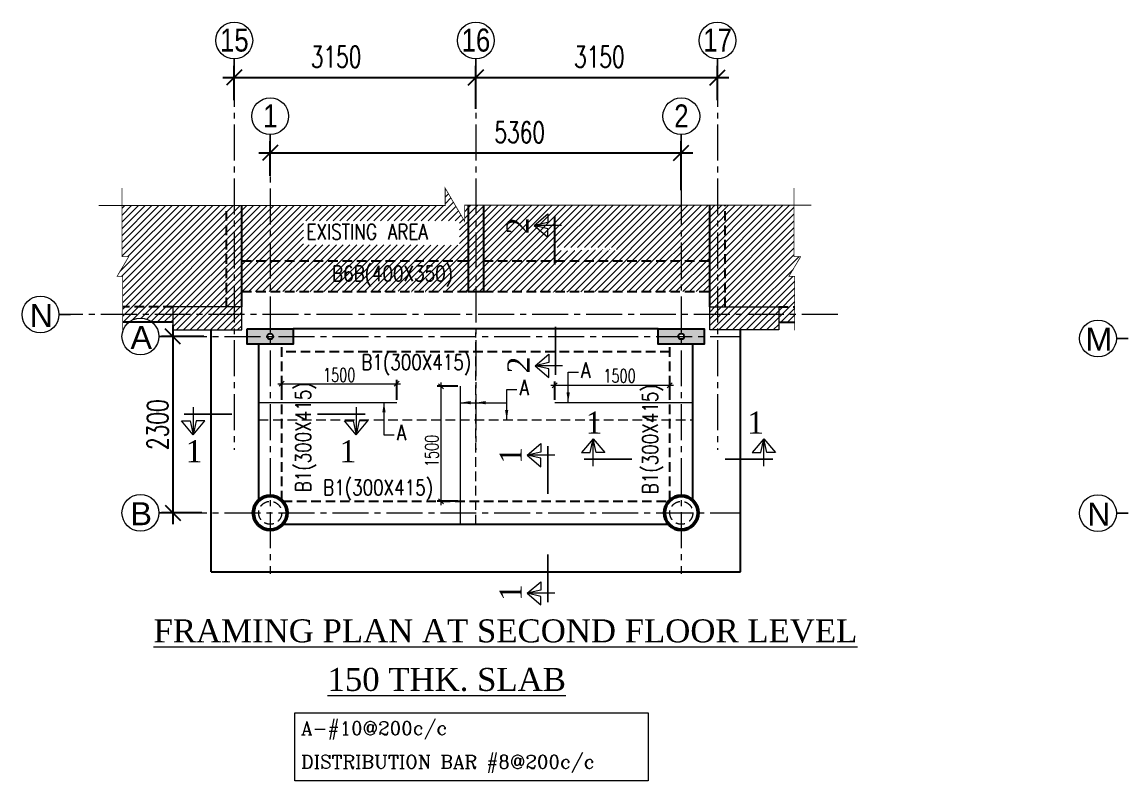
# Model space of a CAD drawing. Header units: millimetres. Extents: x 5013594 to 5375074, y 0 to 4404937.
# Drawn here: x 5312847 to 5327201, y 3813803 to 3823700 of the extents above; entities that cross this region are included whole.
import ezdxf
from ezdxf.enums import TextEntityAlignment as Align

# ---------------------------------------------------------------- set-up
doc = ezdxf.new("R2010")
doc.units = ezdxf.units.MM
doc.header["$LTSCALE"] = 500
doc.header["$MEASUREMENT"] = 0
doc.header["$PDMODE"] = 34
for name, pattern in [('CENTER', [2, 1.25, -0.25, 0.25, -0.25]), ('CENTER2', [1.125, 0.75, -0.125, 0.125, -0.125]), ('HIDDEN', [0.375, 0.25, -0.125])]:
    doc.linetypes.add(name, pattern=pattern)
for name, color, linetype in [('BEAM', 3, 'HIDDEN'), ('dim', 3, 'Continuous'), ('GLASS', 5, 'Continuous')]:
    doc.layers.add(name, color=color, linetype=linetype)
for name, color, linetype, lineweight in [('COLUMN', 4, 'Continuous', 40), ('grid', 250, 'CENTER', 5), ('GRID NO.', 7, 'Continuous', 20), ('HACTH @ 1', 9, 'Continuous', 5), ('R.C.C WALL', 6, 'Continuous', 25), ('STC DIM', 47, 'Continuous', 9), ('STC LVL. MARKED', 231, 'Continuous', 9), ('STC REINF.', 4, 'Continuous', 20), ('STC TEXT', 7, 'Continuous', 13), ('STC TEXT 2', 7, 'Continuous', 13), ('TAXT', 3, 'Continuous', 15), ('TEXT2', 3, 'Continuous', 15)]:
    doc.layers.add(name, color=color, linetype=linetype, lineweight=lineweight)
doc.styles.add('2MM', font='romans.shx', dxfattribs={"width": 0.7})
doc.styles.add('ARUN', font='txt.shx', dxfattribs={"width": 0.8})
doc.styles.add('ARUN N2', font='times.ttf', dxfattribs={"width": 0.6})
doc.styles.add('BHTESHT$0$HSCC2', font='romanc.shx')
doc.styles.add('D50', font='arial.ttf', dxfattribs={"width": 0.8})
doc.dimstyles.new('RAJESH', dxfattribs={"dimtxt": 200, "dimasz": 180, "dimexe": 100, "dimexo": 250, "dimgap": 50, "dimtad": 2, "dimdec": 0, "dimzin": 1, "dimdsep": 46, "dimtxsty": '2MM', "dimblk": 'OBLIQUE', "dimcen": 0, "dimdle": 100, "dimclrd": 1, "dimclre": 1, "dimclrt": 3, "dimadec": 0, "dimazin": 0, "dimtfac": 1, "dimtdec": 0, "dimtix": 1, "dimtmove": 2, "dimatfit": 3, "dimfxl": 0, "dimtolj": 1, "dimlwd": -1, "dimarcsym": 0})
doc.dimstyles.new('SHUIB MOD.', dxfattribs={"dimtxt": 230, "dimasz": 130, "dimexe": 100, "dimexo": 70, "dimgap": 50, "dimtad": 2, "dimdec": 0, "dimzin": 4, "dimdsep": 46, "dimtxsty": '2MM', "dimblk": 'OBLIQUE', "dimcen": 0.09, "dimdle": 100, "dimclrd": 1, "dimclre": 1, "dimclrt": 3, "dimadec": 0, "dimazin": 0, "dimtfac": 1, "dimtdec": 0, "dimtix": 1, "dimtmove": 2, "dimatfit": 3, "dimfxl": 0, "dimtolj": 1, "dimlwd": -1, "dimarcsym": 0})

# ---------------------------------------------------------------- blocks, each defined once
blk = doc.blocks.new('GRID MARK')
at = {"layer": 'GRID NO.', "const_width": 50}
blk.add_lwpolyline([(0, -541), (0, -891)], dxfattribs=at)
at = {"layer": 'GRID NO.'}
blk.add_circle((0, 0), 541, dxfattribs=at)
at = {"layer": 'GRID NO.', "style": 'D50', "width": 0.8}
blk.add_attdef('Y1', text='', height=500, dxfattribs=at).set_placement((-33, -267), align=Align.CENTER)
blk = doc.blocks.new('DFGDFGDFDFG')
at = {"layer": 'STC LVL. MARKED', "ltscale": 0.3}
for points in [[(130, -144), (130, 228), (-28, 42), (88, 42), (130, 228)], [(130, -144), (130, 228), (288, 42), (172, 42), (130, 228)]]:
    blk.add_lwpolyline(points, dxfattribs=at)
at = {"layer": 'STC LVL. MARKED', "linetype": 'Continuous', "ltscale": 3, "const_width": 25}
blk.add_lwpolyline([(254, -50), (-399, -50)], dxfattribs=at)
blk = doc.blocks.new('_Oblique')
at = {"color": 0, "linetype": 'ByBlock', "lineweight": -2}
blk.add_line((-0.5, -0.5), (0.5, 0.5), dxfattribs=at)
blk = doc.blocks.new('*D155')
at = {"layer": 'Defpoints', "color": 0, "transparency": 16777216}
for p in [(5317732, 3818984), (5316232, 3818739), (5317732, 3818739)]:
    blk.add_point(p, dxfattribs=at)
at = {"layer": 'STC DIM', "color": 1, "linetype": 'Continuous', "transparency": 16777216}
blk.add_line((5316182, 3818984), (5317782, 3818984), dxfattribs=at)
at = {"layer": 'STC DIM', "color": 1, "linetype": 'Continuous', "lineweight": -2, "transparency": 16777216}
for p, q in [((5316232, 3818774), (5316232, 3819034)), ((5317732, 3818774), (5317732, 3819034))]:
    blk.add_line(p, q, dxfattribs=at)
at = {"layer": 'STC DIM', "color": 1, "transparency": 16777216, "xscale": 65, "yscale": 65, "zscale": 65, "rotation": 180}
blk.add_blockref('_Oblique', (5316232, 3818984), dxfattribs=at)
at = {"layer": 'STC DIM', "color": 1, "transparency": 16777216, "xscale": 65, "yscale": 65, "zscale": 65}
blk.add_blockref('_Oblique', (5317732, 3818984), dxfattribs=at)
at = {"layer": 'STC DIM', "color": 3, "transparency": 16777216, "insert": (5316982, 3819097), "char_height": 115, "attachment_point": 5, "style": '2MM'}
blk.add_mtext('\\A1;{\\H1.5217x;1500}', dxfattribs=at)
blk = doc.blocks.new('*D156')
at = {"layer": 'Defpoints', "color": 0, "transparency": 16777216}
for p in [(5319792, 3818961), (5319792, 3818739), (5321292, 3818739)]:
    blk.add_point(p, dxfattribs=at)
at = {"layer": 'STC DIM', "color": 1, "linetype": 'Continuous', "transparency": 16777216}
blk.add_line((5321342, 3818961), (5319742, 3818961), dxfattribs=at)
at = {"layer": 'STC DIM', "color": 1, "linetype": 'Continuous', "lineweight": -2, "transparency": 16777216}
for p, q in [((5319792, 3818774), (5319792, 3819011)), ((5321292, 3818774), (5321292, 3819011))]:
    blk.add_line(p, q, dxfattribs=at)
at = {"layer": 'STC DIM', "color": 1, "transparency": 16777216, "xscale": 65, "yscale": 65, "zscale": 65, "rotation": 180}
blk.add_blockref('_Oblique', (5319792, 3818961), dxfattribs=at)
at = {"layer": 'STC DIM', "color": 1, "transparency": 16777216, "xscale": 65, "yscale": 65, "zscale": 65}
blk.add_blockref('_Oblique', (5321292, 3818961), dxfattribs=at)
at = {"layer": 'STC DIM', "color": 3, "transparency": 16777216, "insert": (5320637, 3819085), "char_height": 115, "attachment_point": 5, "style": '2MM'}
blk.add_mtext('\\A1;{\\H1.5217x;1500}', dxfattribs=at)
blk = doc.blocks.new('*D157')
at = {"layer": 'Defpoints', "color": 0, "transparency": 16777216}
for p in [(5318311, 3818950), (5318565, 3818950), (5318565, 3817450)]:
    blk.add_point(p, dxfattribs=at)
at = {"layer": 'STC DIM', "color": 1, "linetype": 'Continuous', "transparency": 16777216}
blk.add_line((5318311, 3817400), (5318311, 3819000), dxfattribs=at)
at = {"layer": 'STC DIM', "color": 1, "linetype": 'Continuous', "lineweight": -2, "transparency": 16777216}
for p, q in [((5318530, 3818950), (5318261, 3818950)), ((5318530, 3817450), (5318261, 3817450))]:
    blk.add_line(p, q, dxfattribs=at)
at = {"layer": 'STC DIM', "color": 1, "transparency": 16777216, "xscale": 65, "yscale": 65, "zscale": 65}
for p, rotation in [((5318311, 3818950), 90), ((5318311, 3817450), 270)]:
    blk.add_blockref('_Oblique', p, dxfattribs=dict(at, rotation=rotation))
at = {"layer": 'STC DIM', "color": 3, "transparency": 16777216, "insert": (5318189, 3818107), "char_height": 115, "attachment_point": 5, "rotation": 90, "style": '2MM'}
blk.add_mtext('\\A1;{\\H1.5217x;1500}', dxfattribs=at)
blk = doc.blocks.new('*D153')
at = {"layer": 'Defpoints', "color": 0, "ltscale": 100, "transparency": 16777216}
for p in [(5318764, 3822978), (5315614, 3822579), (5318764, 3822467)]:
    blk.add_point(p, dxfattribs=at)
at = {"layer": 'dim', "color": 1, "lineweight": -2, "ltscale": 100, "transparency": 16777216}
for p, q in [((5315614, 3822679), (5315614, 3823128)), ((5318764, 3822567), (5318764, 3823128))]:
    blk.add_line(p, q, dxfattribs=at)
at = {"layer": 'dim', "color": 1, "ltscale": 100, "transparency": 16777216}
blk.add_line((5315464, 3822978), (5318914, 3822978), dxfattribs=at)
at = {"layer": 'dim', "color": 1, "ltscale": 100, "transparency": 16777216, "xscale": 200, "yscale": 200, "zscale": 200, "rotation": 180}
blk.add_blockref('_Oblique', (5315614, 3822978), dxfattribs=at)
at = {"layer": 'dim', "color": 1, "ltscale": 100, "transparency": 16777216, "xscale": 200, "yscale": 200, "zscale": 200}
blk.add_blockref('_Oblique', (5318764, 3822978), dxfattribs=at)
at = {"layer": 'dim', "color": 3, "lineweight": 20, "ltscale": 100, "transparency": 16777216, "insert": (5316942, 3823246), "char_height": 275, "attachment_point": 5, "style": '2MM'}
blk.add_mtext('\\A1;3150', dxfattribs=at)
blk = doc.blocks.new('*D154')
at = {"layer": 'Defpoints', "color": 0, "ltscale": 100, "transparency": 16777216}
for p in [(5315319, 3819600), (5314814, 3817300), (5315292, 3817300)]:
    blk.add_point(p, dxfattribs=at)
at = {"layer": 'dim', "color": 1, "ltscale": 100, "transparency": 16777216}
blk.add_line((5314814, 3819750), (5314814, 3817150), dxfattribs=at)
at = {"layer": 'dim', "color": 1, "lineweight": -2, "ltscale": 100, "transparency": 16777216}
for p, q in [((5315219, 3819600), (5314664, 3819600)), ((5315192, 3817300), (5314664, 3817300))]:
    blk.add_line(p, q, dxfattribs=at)
at = {"layer": 'dim', "color": 1, "ltscale": 100, "transparency": 16777216, "xscale": 200, "yscale": 200, "zscale": 200}
for p, rotation in [((5314814, 3819600), 90), ((5314814, 3817300), 270)]:
    blk.add_blockref('_Oblique', p, dxfattribs=dict(at, rotation=rotation))
at = {"layer": 'dim', "color": 3, "lineweight": 20, "ltscale": 100, "transparency": 16777216, "insert": (5314616, 3818450), "char_height": 275, "attachment_point": 5, "rotation": 90, "style": '2MM'}
blk.add_mtext('\\A1;2300', dxfattribs=at)
blk = doc.blocks.new('*D178')
at = {"layer": 'Defpoints', "color": 0, "ltscale": 100, "transparency": 16777216}
for p in [(5321914, 3822978), (5321914, 3822579), (5318764, 3822467)]:
    blk.add_point(p, dxfattribs=at)
at = {"layer": 'dim', "color": 1, "lineweight": -2, "ltscale": 100, "transparency": 16777216}
for p, q in [((5318764, 3822567), (5318764, 3823128)), ((5321914, 3822679), (5321914, 3823128))]:
    blk.add_line(p, q, dxfattribs=at)
at = {"layer": 'dim', "color": 1, "ltscale": 100, "transparency": 16777216}
blk.add_line((5318614, 3822978), (5322064, 3822978), dxfattribs=at)
at = {"layer": 'dim', "color": 1, "ltscale": 100, "transparency": 16777216, "xscale": 200, "yscale": 200, "zscale": 200, "rotation": 180}
blk.add_blockref('_Oblique', (5318764, 3822978), dxfattribs=at)
at = {"layer": 'dim', "color": 1, "ltscale": 100, "transparency": 16777216, "xscale": 200, "yscale": 200, "zscale": 200}
blk.add_blockref('_Oblique', (5321914, 3822978), dxfattribs=at)
at = {"layer": 'dim', "color": 3, "lineweight": 20, "ltscale": 100, "transparency": 16777216, "insert": (5320374, 3823246), "char_height": 275, "attachment_point": 5, "style": '2MM'}
blk.add_mtext('\\A1;3150', dxfattribs=at)
blk = doc.blocks.new('*D179')
at = {"layer": 'Defpoints', "color": 0, "ltscale": 100, "transparency": 16777216}
for p in [(5321442, 3821995), (5316082, 3821596), (5321442, 3821406)]:
    blk.add_point(p, dxfattribs=at)
at = {"layer": 'dim', "color": 1, "lineweight": -2, "ltscale": 100, "transparency": 16777216}
for p, q in [((5316082, 3821696), (5316082, 3822145)), ((5321442, 3821506), (5321442, 3822145))]:
    blk.add_line(p, q, dxfattribs=at)
at = {"layer": 'dim', "color": 1, "ltscale": 100, "transparency": 16777216}
blk.add_line((5315932, 3821995), (5321592, 3821995), dxfattribs=at)
at = {"layer": 'dim', "color": 1, "ltscale": 100, "transparency": 16777216, "xscale": 200, "yscale": 200, "zscale": 200, "rotation": 180}
blk.add_blockref('_Oblique', (5316082, 3821995), dxfattribs=at)
at = {"layer": 'dim', "color": 1, "ltscale": 100, "transparency": 16777216, "xscale": 200, "yscale": 200, "zscale": 200}
blk.add_blockref('_Oblique', (5321442, 3821995), dxfattribs=at)
at = {"layer": 'dim', "color": 3, "lineweight": 20, "ltscale": 100, "transparency": 16777216, "insert": (5319336, 3822263), "char_height": 275, "attachment_point": 5, "style": '2MM'}
blk.add_mtext('\\A1;5360', dxfattribs=at)

msp = doc.modelspace()

# ---------------------------------------------------------------- hatches: boundary and pattern name
at = {"layer": 'HACTH @ 1', "lineweight": 20}
h = msp.add_hatch(color=252, dxfattribs=at)
h.paths.add_polyline_path([(5316382.4, 3819699.9), (5315782.4, 3819699.9), (5315782.4, 3819499.9), (5316037.8, 3819499.9, 0.055435), (5316047.8, 3819514.3, 0.0555288), (5316058.4, 3819499.9), (5316176.3, 3819499.9, 0.0134028), (5316179.2, 3819503.2, 0.0127983), (5316181.4, 3819499.9), (5316382.4, 3819499.9)])
h.paths.add_polyline_path([(5316044.9, 3819599.9, -1), (5316119.9, 3819599.9, -1)], flags=16)
h = msp.add_hatch(color=252, dxfattribs=at)
h.paths.add_polyline_path([(5321742.4, 3819699.9), (5321142.4, 3819699.9), (5321142.4, 3819499.9), (5321397.8, 3819499.9, 0.055435), (5321407.8, 3819514.3, 0.0555288), (5321418.4, 3819499.9), (5321536.3, 3819499.9, 0.0134028), (5321539.2, 3819503.2, 0.0127983), (5321541.4, 3819499.9), (5321742.4, 3819499.9)])
h.paths.add_polyline_path([(5321404.9, 3819599.9, -1), (5321479.9, 3819599.9, -1)], flags=16)
at = {"layer": 'STC DIM'}
h = msp.add_hatch(dxfattribs=at)
h.set_pattern_fill('ANSI31', color=256, scale=500)
h.paths.add_polyline_path([(5316515.8, 3821106.6), (5318552.5, 3821106.6), (5318552.5, 3820789.6), (5317357.8, 3820795.9), (5316515.8, 3820795.3)], flags=16)
h.paths.add_polyline_path([(5315712.4, 3820544.9), (5315712.4, 3821124.9), (5315721.9, 3821124.9), (5315721.9, 3820544.9)], flags=17)
h.paths.add_polyline_path([(5316515.8, 3820714.6), (5316515.8, 3821014.6)], flags=16)
h.paths.add_polyline_path([(5316579.5, 3820188.1), (5318332.8, 3820188.1), (5317932.5, 3820189.4), (5317000.4, 3820184.8)])
h.paths.add_polyline_path([(5318662.4, 3821312), (5318618.3, 3821312), (5318618.3, 3821100.5), (5318363.1, 3821534.7), (5318363.1, 3821307.3), (5315712.4, 3821307.3), (5315712.4, 3820184.9), (5318662.4, 3820184.9)])
h.paths.add_polyline_path([(5318306.2, 3821307.3), (5316579.5, 3821307.3), (5318306.2, 3821307.3)], flags=16)
h = msp.add_hatch(dxfattribs=at)
h.set_pattern_fill('ANSI31', color=256, scale=500)
h.paths.add_polyline_path([(5322998.3, 3820640.9), (5322910.4, 3820640.9), (5322910.4, 3821312), (5322012.4, 3821312), (5322012.4, 3819984.9), (5322712.4, 3819984.9), (5322919.4, 3819984.9), (5322919.4, 3820382.5), (5322844.8, 3820382.5)])
h.paths.add_polyline_path([(5322012.4, 3821312), (5321812.4, 3821312), (5321812.4, 3819984.9), (5322012.4, 3819984.9)])
h.paths.add_polyline_path([(5322919.4, 3819984.9), (5322712.4, 3819984.9), (5322712.4, 3819784.9), (5322919.4, 3819784.9)])
h.paths.add_polyline_path([(5315712.4, 3821307.3), (5315512.4, 3821307.3), (5315512.4, 3819984.9), (5315712.4, 3819984.9)])
h.paths.add_polyline_path([(5315512.4, 3821307.3), (5314150.4, 3821307.3), (5314150.4, 3820640.9), (5314238.3, 3820640.9), (5314084.9, 3820382.5), (5314159.4, 3820382.5), (5314159.4, 3819984.9), (5314812.4, 3819984.9), (5315512.4, 3819984.9)])
h.paths.add_polyline_path([(5314812.4, 3819984.9), (5314159.4, 3819984.9), (5314159.4, 3819784.9), (5314237, 3819784.9, -0.359914), (5314543, 3819784.9), (5314812.4, 3819784.9)])
h = msp.add_hatch(dxfattribs=at)
h.set_pattern_fill('ANSI31', color=256, scale=500)
h.paths.add_polyline_path([(5319791, 3820758.4), (5320606.8, 3820758.4), (5320606.8, 3820743.3), (5320196.8, 3820719.6), (5319791, 3820714.6)], flags=16)
h.paths.add_polyline_path([(5319786.8, 3820714.6), (5320606.8, 3820735.6), (5320606.8, 3820719.6), (5319786.8, 3820719.6)], flags=16)
h.paths.add_polyline_path([(5319473.6, 3820188.1), (5321227, 3820188.1), (5320864.2, 3820197.1), (5320350.3, 3820188.1), (5319915.1, 3820174.7)])
h.paths.add_polyline_path([(5321812.4, 3821312), (5318662.4, 3821312), (5318662.4, 3820184.9), (5321812.4, 3820184.9)])
h.paths.add_polyline_path([(5321200.3, 3821312), (5319473.6, 3821312), (5319473.6, 3821312), (5321200.3, 3821312)])
h = msp.add_hatch(dxfattribs=at)
h.set_pattern_fill('ANSI31', color=256, scale=500)
h.paths.add_polyline_path([(5314812.4, 3819984.9), (5314812.4, 3819684.9), (5315712.4, 3819684.9), (5315712.4, 3819984.9)])
h = msp.add_hatch(dxfattribs=at)
h.set_pattern_fill('ANSI31', color=256, scale=500)
h.paths.add_polyline_path([(5322712.4, 3819984.9), (5322712.4, 3819684.9), (5321812.4, 3819684.9), (5321812.4, 3819984.9)])

# ---------------------------------------------------------------- linework, layer by layer
at = {"color": 6, "lineweight": 50}
for centre in [(5316082.4, 3817299.9), (5321442.4, 3817299.9)]:
    msp.add_circle(centre, 220, dxfattribs=at)
at = {"layer": 'BEAM', "color": 1}
for p, q in [((5315512.4, 3819984.9), (5315512.4, 3821307.3)), ((5322012.4, 3819984.9), (5322012.4, 3821312)), ((5314812.4, 3819984.9), (5314159.4, 3819984.9)), ((5322712.4, 3819984.9), (5322919.4, 3819984.9)), ((5316232.4, 3817460.9), (5316232.4, 3819499.9)), ((5321292.4, 3819399.9), (5316232.4, 3819399.9)), ((5321292.4, 3817460.9), (5321292.4, 3819499.9)), ((5316243.3, 3817449.9), (5321281.5, 3817449.9))]:
    msp.add_line(p, q, dxfattribs=at)
at = {"layer": 'BEAM', "color": 1, "linetype": 'Continuous'}
for p, q in [((5315712.4, 3819984.9), (5315712.4, 3821307.3)), ((5318662.4, 3821312), (5318662.4, 3820184.9)), ((5318862.4, 3821312), (5318862.4, 3820184.9)), ((5321812.4, 3819984.9), (5321812.4, 3821312)), ((5318662.4, 3820184.9), (5318862.4, 3820184.9)), ((5314812.4, 3819784.9), (5314159.4, 3819784.9)), ((5315312.4, 3816529.9), (5315312.4, 3819684.9)), ((5322212.4, 3816529.9), (5322212.4, 3819684.9)), ((5322712.4, 3819784.9), (5322919.4, 3819784.9)), ((5315932.4, 3817460.9), (5315932.4, 3819499.9)), ((5321592.4, 3817460.9), (5321592.4, 3819499.9)), ((5316243.3, 3817149.9), (5321281.5, 3817149.9)), ((5315312.4, 3816529.9), (5322212.4, 3816529.9))]:
    msp.add_line(p, q, dxfattribs=at)
at = {"layer": 'BEAM', "color": 1, "linetype": 'ByBlock'}
msp.add_line((5321142.4, 3819699.9), (5316382.4, 3819699.9), dxfattribs=at)
at = {"layer": 'COLUMN', "color": 6, "lineweight": 20}
for points in [[(5314812.4, 3819984.9), (5314812.4, 3819684.9), (5315712.4, 3819684.9), (5315712.4, 3819984.9)], [(5322712.4, 3819984.9), (5322712.4, 3819684.9), (5321812.4, 3819684.9), (5321812.4, 3819984.9)]]:
    msp.add_lwpolyline(points, close=True, dxfattribs=at)
at = {"layer": 'GLASS', "color": 1, "linetype": 'HIDDEN'}
for p, q in [((5315712.4, 3820584.9), (5318662.4, 3820584.9)), ((5318862.4, 3820584.9), (5321812.4, 3820584.9)), ((5315712.4, 3820184.9), (5318662.4, 3820184.9)), ((5318862.4, 3820184.9), (5321812.4, 3820184.9))]:
    msp.add_line(p, q, dxfattribs=at)
at = {"layer": 'grid', "color": 253, "linetype": 'CENTER2', "lineweight": 20, "ltscale": 1.25}
for p, q in [((5315613.8, 3823065), (5315613.8, 3818120.3)), ((5318763.8, 3823065), (5318763.8, 3818120.3)), ((5321913.8, 3823065), (5321913.8, 3818120.3)), ((5316082.4, 3822231.1), (5316082.4, 3816503.6)), ((5321442.4, 3822231.1), (5321442.4, 3816503.6)), ((5323482.5, 3819884.9), (5313481.9, 3819884.9)), ((5314785.3, 3819599.9), (5322215.1, 3819599.9)), ((5314785.3, 3817299.9), (5322215.1, 3817299.9))]:
    msp.add_line(p, q, dxfattribs=at)
at = {"layer": 'R.C.C WALL'}
for points in [[(5315782.4, 3819699.9), (5316382.4, 3819699.9), (5316382.4, 3819499.9), (5315782.4, 3819499.9)], [(5321142.4, 3819699.9), (5321742.4, 3819699.9), (5321742.4, 3819499.9), (5321142.4, 3819499.9)]]:
    msp.add_lwpolyline(points, close=True, dxfattribs=at)
for centre in [(5316082.4, 3819599.9), (5321442.4, 3819599.9)]:
    msp.add_circle(centre, 37.5, dxfattribs=at)
at = {"layer": 'STC DIM', "const_width": 10}
for points in [[(5313844.7, 3821307.3), (5318363.1, 3821307.3), (5318363.1, 3821534.7), (5318618.3, 3821100.5), (5318618.3, 3821312), (5323136.5, 3821312)], [(5314150.4, 3821536.1), (5314150.4, 3820640.9), (5314238.3, 3820640.9), (5314084.9, 3820382.5), (5314159.4, 3820382.5), (5314159.4, 3819680.6)], [(5322910.4, 3821536.1), (5322910.4, 3820640.9), (5322998.3, 3820640.9), (5322844.8, 3820382.5), (5322919.4, 3820382.5), (5322919.4, 3819680.6)]]:
    msp.add_lwpolyline(points, dxfattribs=at)
at = {"layer": 'STC DIM', "linetype": 'HIDDEN'}
for centre in [(5316082.4, 3817299.9), (5321442.4, 3817299.9)]:
    msp.add_circle(centre, 150, dxfattribs=at)
at = {"layer": 'STC REINF.', "linetype": 'HIDDEN'}
for p, q in [((5318762.4, 3817149.9), (5318762.4, 3819650)), ((5315932.4, 3818512.2), (5321592.4, 3818512.2))]:
    msp.add_line(p, q, dxfattribs=at)
at = {"layer": 'STC REINF.', "linetype": 'Continuous'}
for p, q in [((5318564.9, 3817149.9), (5318564.9, 3818949.9)), ((5315932.4, 3818739.2), (5317732.4, 3818739.2)), ((5319792.4, 3818739.2), (5321592.4, 3818739.2))]:
    msp.add_line(p, q, dxfattribs=at)
at = {"layer": 'TEXT2', "color": 3, "lineweight": 0}
msp.add_lwpolyline([(5316403.8, 3814693), (5321009.6, 3814693), (5321009.2, 3813802.6), (5316403.4, 3813802.6)], close=True, dxfattribs=at)

# ---------------------------------------------------------------- block references
at = {"layer": 'GRID NO.'}
ref = msp.add_blockref('GRID MARK', (5315613.8, 3823460.3), dxfattribs=dict(at, xscale=0.4435200002044441, yscale=0.4435200002044441, zscale=0.4435200002044441))
ref.add_attrib('Y1', '15', dxfattribs={"height": 300, "style": 'D50', "width": 0.8}).set_placement((5315614.9, 3823314.7), align=Align.CENTER)
ref = msp.add_blockref('GRID MARK', (5318763.8, 3823460.3), dxfattribs=dict(at, xscale=0.4435200002044441, yscale=0.4435200002044441, zscale=0.4435200002044441))
ref.add_attrib('Y1', '16', dxfattribs={"height": 300, "style": 'D50', "width": 0.8}).set_placement((5318764.9, 3823314.7), align=Align.CENTER)
ref = msp.add_blockref('GRID MARK', (5321913.8, 3823460.3), dxfattribs=dict(at, xscale=0.4435200002044441, yscale=0.4435200002044441, zscale=0.4435200002044441))
ref.add_attrib('Y1', '17', dxfattribs={"height": 300, "style": 'D50', "width": 0.8}).set_placement((5321914.9, 3823314.7), align=Align.CENTER)
ref = msp.add_blockref('GRID MARK', (5316082.4, 3822471.2), dxfattribs=dict(at, xscale=0.4435200002044441, yscale=0.4435200002044441, zscale=0.4435200002044441))
ref.add_attrib('Y1', '1', dxfattribs={"height": 300, "style": 'D50', "width": 0.8}).set_placement((5316083.4, 3822325.6), align=Align.CENTER)
ref = msp.add_blockref('GRID MARK', (5321442.4, 3822471.2), dxfattribs=dict(at, xscale=0.4435200002044441, yscale=0.4435200002044441, zscale=0.4435200002044441))
ref.add_attrib('Y1', '2', dxfattribs={"height": 300, "style": 'D50', "width": 0.8}).set_placement((5321443.4, 3822325.6), align=Align.CENTER)
ref = msp.add_blockref('GRID MARK', (5313086.6, 3819884.9), dxfattribs=dict(at, xscale=0.4435200002044441, yscale=0.4435200002044441, zscale=0.4435200002044441, rotation=90))
ref.add_attrib('Y1', 'N', dxfattribs={"height": 300, "style": 'D50'}).set_placement((5313097.6, 3819723.2), align=Align.CENTER)
ref = msp.add_blockref('GRID MARK', (5314390, 3819599.9), dxfattribs=dict(at, xscale=0.4435200002044441, yscale=0.4435200002044441, zscale=0.4435200002044441, rotation=90))
ref.add_attrib('Y1', 'A', dxfattribs={"height": 300, "style": 'D50'}).set_placement((5314401, 3819438.2), align=Align.CENTER)
ref = msp.add_blockref('GRID MARK', (5326875.1, 3819574.1), dxfattribs=dict(at, xscale=0.4435200002044441, yscale=0.4435200002044441, zscale=0.4435200002044441, rotation=90))
ref.add_attrib('Y1', 'M', dxfattribs={"height": 300, "style": 'D50'}).set_placement((5326886.1, 3819412.3), align=Align.CENTER)
ref = msp.add_blockref('GRID MARK', (5314390, 3817299.9), dxfattribs=dict(at, xscale=0.4435200002044441, yscale=0.4435200002044441, zscale=0.4435200002044441, rotation=90))
ref.add_attrib('Y1', 'B', dxfattribs={"height": 300, "style": 'D50'}).set_placement((5314401, 3817138.2), align=Align.CENTER)
ref = msp.add_blockref('GRID MARK', (5326875.1, 3817294.1), dxfattribs=dict(at, xscale=0.4435200002044441, yscale=0.4435200002044441, zscale=0.4435200002044441, rotation=90))
ref.add_attrib('Y1', 'N', dxfattribs={"height": 300, "style": 'D50'}).set_placement((5326886.1, 3817132.3), align=Align.CENTER)
at = {"layer": 'TEXT2', "color": 4, "lineweight": 20, "yscale": 0.9600000000000002, "zscale": 0.9600000000000002}
for p, xscale, rotation in [((5319743, 3820920.8), 0.9600000000000002, 90), ((5319754.6, 3819342.7), -0.9600000000000002, 90), ((5315203.4, 3818537.7), 0.9600000000000002, 180), ((5317078.8, 3818537.7), -0.9600000000000002, 180), ((5319653.2, 3817926.1), 0.9600000000000002, 90), ((5319653.2, 3816374.9), -0.9600000000000002, 90)]:
    msp.add_blockref('DFGDFGDFDFG', p, dxfattribs=dict(at, xscale=xscale, rotation=rotation))
for p, xscale in [((5320418.4, 3818047), -0.9600000000000002), ((5322393.5, 3818047), 0.9600000000000002)]:
    msp.add_blockref('DFGDFGDFDFG', p, dxfattribs=dict(at, xscale=xscale))

# ---------------------------------------------------------------- texts
at = {"layer": 'STC TEXT', "ltscale": 2500, "style": 'ARUN N2'}
for s, p in [('2', (5319451.6, 3820934.1)), ('2', (5319463.3, 3819118.9)), ('1', (5319361.8, 3817939.4)), ('1', (5319361.8, 3816151))]:
    msp.add_text(s, height=288, rotation=90, dxfattribs=at).set_placement(p)
for p in [(5320194.6, 3818332.5), (5322301.2, 3818332.5), (5314979.6, 3817959), (5316986.6, 3817959)]:
    msp.add_text('1', height=288, dxfattribs=at).set_placement(p)
at = {"layer": 'STC TEXT', "style": 'ARUN N2'}
for s, p in [('%%UFRAMING PLAN AT SECOND FLOOR LEVEL', (5314561.4, 3815610.6)), (' %%U150 THK. SLAB', (5316715.9, 3814977))]:
    msp.add_text(s, height=300, dxfattribs=at).set_placement(p)
at = {"layer": 'STC TEXT 2', "lineweight": 0, "style": 'ARUN', "width": 0.8}
for s, p in [('EXISTING AREA', (5316555.3, 3820865.2)), ('B6B(400X350)', (5316888.5, 3820319, 0)), ('B1(300X415)', (5317270.6, 3819163.4)), ('A', (5320135.8, 3819060.1)), ('A', (5319334.3, 3818833.1)), ('A', (5317734.5, 3818245.4)), ('B1(300X415)', (5316773.3, 3817529.5))]:
    msp.add_text(s, height=200, dxfattribs=at).set_placement(p)
for p in [(5316613, 3817568.2), (5321137.6, 3817542.3)]:
    msp.add_text('B1(300X415)', height=200, rotation=90, dxfattribs=at).set_placement(p)
at = {"layer": 'TEXT2', "color": 3, "lineweight": 0, "style": 'BHTESHT$0$HSCC2'}
for s, p in [('A-#10@200c/c', (5316484.6, 3814403.4)), ('DISTRIBUTION BAR #8@200c/c', (5316484.6, 3813965.7))]:
    msp.add_text(s, height=175, dxfattribs=at).set_placement(p)

# ---------------------------------------------------------------- dimensions: what is measured, and where the dimension line sits
at = {"layer": 'dim', "lineweight": 20, "ltscale": 100}
for base, p1, p2, picture, middle in [((5318763.8, 3822978.2), (5315613.8, 3822578.7), (5318763.8, 3822467), '*D153', (5316941.9, 3823246.5)), ((5321913.8, 3822978.2), (5318763.8, 3822467), (5321913.8, 3822578.7), '*D178', (5320374.5, 3823246.5)), ((5321442.4, 3821995.1), (5316082.4, 3821595.5), (5321442.4, 3821405.5), '*D179', (5319336, 3822263.3))]:
    dim = msp.add_linear_dim(base=base, p1=p1, p2=p2, dimstyle='RAJESH', override={"dimtxt": 275, "dimasz": 200, "dimexe": 150, "dimexo": 100, "dimgap": 60, "dimtad": 1, "dimdle": 150}, dxfattribs=at)
    dim.commit()
    dim.dimension.update_dxf_attribs({"geometry": picture, "text_midpoint": middle, "dimtype": 160})
dim = msp.add_linear_dim(base=(5314813.8, 3817299.9), p1=(5315318.9, 3819599.9), p2=(5315292.2, 3817299.9), angle=270, dimstyle='RAJESH', override={"dimtxt": 275, "dimasz": 200, "dimexe": 150, "dimexo": 100, "dimgap": 60, "dimtad": 1, "dimdle": 150}, dxfattribs=at)
dim.commit()
dim.dimension.update_dxf_attribs({"geometry": '*D154', "text_midpoint": (5314616.3, 3818449.9)})
at = {"layer": 'STC DIM'}
dim = msp.add_linear_dim(base=(5317732.4, 3818984.3), p1=(5316232.4, 3818739.2), p2=(5317732.4, 3818739.2), text='{\\H1.5217x;<>}', dimstyle='SHUIB MOD.', override={"dimscale": 0.5, "dimarcsym": 1}, dxfattribs=at)
dim.commit()
dim.dimension.update_dxf_attribs({"geometry": '*D155', "text_midpoint": (5316982.4, 3819096.8)})
dim = msp.add_linear_dim(base=(5319792.4, 3818961.1), p1=(5321292.4, 3818739.2), p2=(5319792.4, 3818739.2), text='{\\H1.5217x;<>}', dimstyle='SHUIB MOD.', override={"dimscale": 0.5, "dimarcsym": 1}, dxfattribs=at)
dim.commit()
dim.dimension.update_dxf_attribs({"geometry": '*D156', "text_midpoint": (5320636.6, 3819085.2), "dimtype": 160})
dim = msp.add_linear_dim(base=(5318311.1, 3818949.9), p1=(5318564.9, 3817449.9), p2=(5318564.9, 3818949.9), angle=90, text='{\\H1.5217x;<>}', dimstyle='SHUIB MOD.', override={"dimscale": 0.5, "dimarcsym": 1}, dxfattribs=at)
dim.commit()
dim.dimension.update_dxf_attribs({"geometry": '*D157', "text_midpoint": (5318189.4, 3818107.4), "dimtype": 160})

# ---------------------------------------------------------------- leaders
at = {"layer": 'TAXT', "lineweight": 0}
for points in [[(5319967, 3818739.2), (5319967, 3819132.8), (5320101.5, 3819132.8)], [(5319165.5, 3818512.2), (5319165.5, 3818905.8), (5319300, 3818905.8)], [(5317565.7, 3818739.2), (5317565.7, 3818318.1), (5317700.2, 3818318.1)], [(5318564.9, 3818736), (5319165.5, 3818736)], [(5318762.4, 3818736), (5319165.5, 3818736)]]:
    msp.add_leader(points, dimstyle='SHUIB MOD.', override={"dimtad": 0, "dimfxl": 0.18, "dimarcsym": 1}, dxfattribs=at)

doc.saveas('drawing.dxf')
